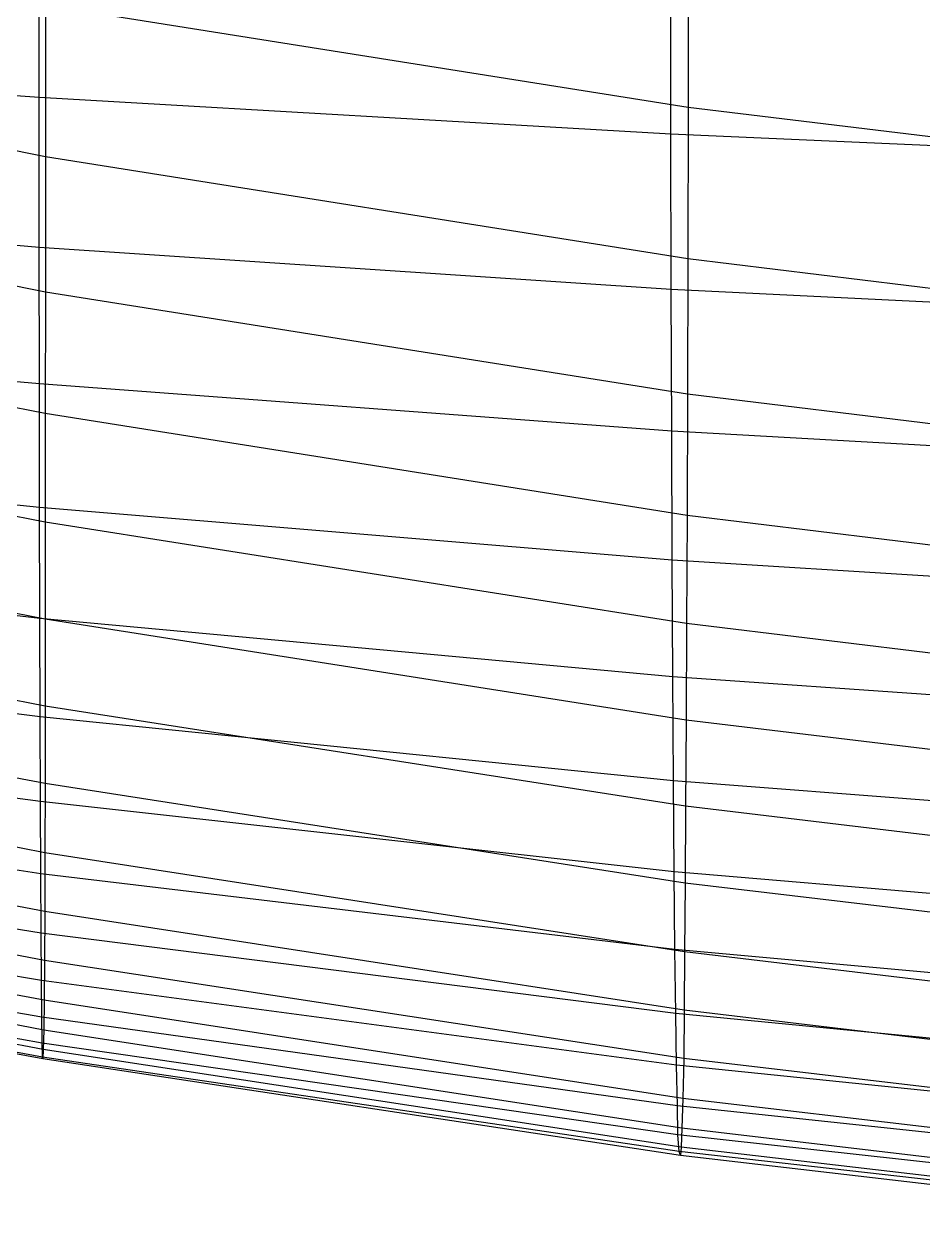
# Model space of a CAD drawing. Extents: x -429 to 429, y -1 to 209.
# Drawn here: x 2.029 to 4.984, y -0.949 to 3.015 of the extents above; entities that cross this region are included whole.
import ezdxf

# ---------------------------------------------------------------- set-up
doc = ezdxf.new("R2010")
doc.units = 0

msp = doc.modelspace()

# ---------------------------------------------------------------- linework, layer by layer
at = {"layer": 'default', "color": 5, "linetype": 'CONTINUOUS'}
for p, q in [((2.079, 2.774, 4.783), (2.079, 3.312, 5.155)), ((4.213, 3.297, -8.14), (4.213, 2.741, -7.51)), ((4.156, 2.653, 5.006), (4.155, 3.205, 5.369)), ((4.213, 2.741, -7.51), (2.099, 3.076, -7.238)), ((2.099, 3.076, -7.238), (2.099, 2.579, -6.651)), ((2.099, 2.579, -6.651), (0.008, 2.991, -6.335)), ((2.079, 2.774, 4.783), (0.008, 2.925, 4.522)), ((4.156, 2.653, 5.006), (2.079, 2.774, 4.783)), ((2.079, 2.281, 4.411), (2.079, 2.774, 4.783)), ((4.213, 2.741, -7.51), (4.211, 2.243, -6.902)), ((6.345, 2.483, -7.711), (4.213, 2.741, -7.51)), ((6.238, 2.562, 5.189), (4.156, 2.653, 5.006)), ((4.157, 2.143, 4.637), (4.156, 2.653, 5.006)), ((4.211, 2.243, -6.902), (2.099, 2.579, -6.651)), ((2.099, 2.579, -6.651), (2.099, 2.134, -6.085)), ((2.099, 2.134, -6.085), (0.008, 2.546, -5.794)), ((2.079, 2.281, 4.411), (0.008, 2.452, 4.146)), ((4.157, 2.143, 4.637), (2.079, 2.281, 4.411)), ((2.08, 1.832, 4.033), (2.079, 2.281, 4.411)), ((4.211, 2.243, -6.902), (4.21, 1.798, -6.315)), ((6.342, 1.984, -7.086), (4.211, 2.243, -6.902)), ((2.098, 1.735, -5.54), (0.008, 2.147, -5.273)), ((6.241, 2.039, 4.824), (4.157, 2.143, 4.637)), ((4.159, 1.677, 4.259), (4.157, 2.143, 4.637)), ((2.099, 2.134, -6.085), (2.098, 1.735, -5.54)), ((4.21, 1.798, -6.315), (2.099, 2.134, -6.085)), ((2.08, 1.832, 4.033), (0.008, 2.024, 3.767)), ((4.159, 1.677, 4.259), (2.08, 1.832, 4.033)), ((2.08, 1.426, 3.649), (2.08, 1.832, 4.033)), ((2.098, 1.378, -5.013), (0.008, 1.788, -4.77)), ((4.21, 1.798, -6.315), (4.209, 1.4, -5.75)), ((6.338, 1.539, -6.483), (4.21, 1.798, -6.315)), ((4.209, 1.4, -5.75), (2.098, 1.735, -5.54)), ((2.098, 1.735, -5.54), (2.098, 1.378, -5.013)), ((6.244, 1.559, 4.445), (4.159, 1.677, 4.259)), ((4.16, 1.253, 3.872), (4.159, 1.677, 4.259)), ((2.08, 1.426, 3.649), (0.008, 1.64, 3.386)), ((2.098, 1.059, -4.506), (0.008, 1.466, -4.284)), ((4.16, 1.253, 3.872), (2.08, 1.426, 3.649)), ((2.081, 1.061, 3.257), (2.08, 1.426, 3.649)), ((4.209, 1.4, -5.75), (4.207, 1.044, -5.205)), ((6.335, 1.141, -5.903), (4.209, 1.4, -5.75)), ((4.207, 1.044, -5.205), (2.098, 1.378, -5.013)), ((2.098, 1.378, -5.013), (2.098, 1.059, -4.506)), ((2.081, 1.061, 3.257), (0.008, 1.298, 3.003)), ((6.247, 1.121, 4.056), (4.16, 1.253, 3.872)), ((4.162, 0.869, 3.474), (4.16, 1.253, 3.872)), ((2.098, 0.773, -4.015), (0.008, 1.178, -3.815)), ((4.162, 0.869, 3.474), (2.081, 1.061, 3.257)), ((2.082, 0.738, 2.856), (2.081, 1.061, 3.257)), ((4.206, 0.727, -4.679), (2.098, 1.059, -4.506)), ((2.098, 1.059, -4.506), (2.098, 0.773, -4.015)), ((4.207, 1.044, -5.205), (4.206, 0.727, -4.679)), ((6.331, 0.787, -5.343), (4.207, 1.044, -5.205)), ((2.082, 0.738, 2.856), (0.008, 0.999, 2.614)), ((2.098, 0.518, -3.539), (0.008, 0.92, -3.361)), ((6.251, 0.723, 3.653), (4.162, 0.869, 3.474)), ((4.164, 0.527, 3.062), (4.162, 0.869, 3.474)), ((4.204, 0.444, -4.171), (2.098, 0.773, -4.015)), ((2.098, 0.773, -4.015), (2.098, 0.518, -3.539)), ((2.083, 0.459, 2.446), (0.008, 0.743, 2.222)), ((4.164, 0.527, 3.062), (2.082, 0.738, 2.856)), ((2.083, 0.459, 2.446), (2.082, 0.738, 2.856)), ((4.206, 0.727, -4.679), (4.204, 0.444, -4.171)), ((6.328, 0.471, -4.803), (4.206, 0.727, -4.679)), ((2.097, 0.291, -3.075), (0.008, 0.692, -2.921)), ((2.084, 0.222, 2.03), (0.008, 0.529, 1.826)), ((2.098, 0.518, -3.539), (2.097, 0.291, -3.075)), ((4.203, 0.191, -3.677), (2.098, 0.518, -3.539)), ((6.255, 0.365, 3.233), (4.164, 0.527, 3.062)), ((4.167, 0.228, 2.638), (4.164, 0.527, 3.062)), ((2.097, 0.098, -2.619), (0.008, 0.497, -2.492)), ((4.167, 0.228, 2.638), (2.083, 0.459, 2.446)), ((2.084, 0.222, 2.03), (2.083, 0.459, 2.446)), ((4.204, 0.444, -4.171), (4.203, 0.191, -3.677)), ((6.324, 0.19, -4.281), (4.204, 0.444, -4.171)), ((2.085, 0.027, 1.612), (0.008, 0.354, 1.43)), ((2.096, -0.063, -2.172), (0.008, 0.334, -2.073)), ((4.201, -0.035, -3.193), (2.097, 0.291, -3.075)), ((2.097, 0.291, -3.075), (2.097, 0.098, -2.619)), ((2.086, -0.129, 1.194), (0.008, 0.215, 1.036)), ((2.095, -0.194, -1.731), (0.008, 0.202, -1.662)), ((4.169, -0.027, 2.206), (2.084, 0.222, 2.03)), ((2.085, 0.027, 1.612), (2.084, 0.222, 2.03)), ((6.259, 0.051, 2.799), (4.167, 0.228, 2.638)), ((4.169, -0.027, 2.206), (4.167, 0.228, 2.638)), ((4.203, 0.191, -3.677), (4.201, -0.035, -3.193)), ((6.321, -0.061, -3.773), (4.203, 0.191, -3.677)), ((2.087, -0.25, 0.779), (0.008, 0.109, 0.646)), ((2.094, -0.292, -1.299), (0.008, 0.104, -1.261)), ((2.097, 0.098, -2.619), (2.096, -0.063, -2.172)), ((4.199, -0.227, -2.715), (2.097, 0.098, -2.619)), ((2.092, -0.356, -0.876), (0.008, 0.039, -0.87)), ((2.088, -0.335, 0.375), (0.008, 0.036, 0.264)), ((2.091, -0.387, -0.459), (0.008, 0.004, -0.488)), ((2.09, -0.381, 0.063), (0.008, 0)), ((4.172, -0.238, 1.769), (2.085, 0.027, 1.612)), ((2.086, -0.129, 1.194), (2.085, 0.027, 1.612)), ((6.263, -0.217, 2.353), (4.169, -0.027, 2.206)), ((4.172, -0.238, 1.769), (4.169, -0.027, 2.206)), ((4.201, -0.035, -3.193), (4.199, -0.227, -2.715)), ((6.317, -0.287, -3.274), (4.201, -0.035, -3.193)), ((2.096, -0.063, -2.172), (2.095, -0.194, -1.731)), ((4.198, -0.386, -2.244), (2.096, -0.063, -2.172)), ((4.174, -0.408, 1.332), (2.086, -0.129, 1.194)), ((2.087, -0.25, 0.779), (2.086, -0.129, 1.194)), ((2.095, -0.194, -1.731), (2.094, -0.292, -1.299)), ((4.195, -0.517, -1.779), (2.095, -0.194, -1.731)), ((4.199, -0.227, -2.715), (4.198, -0.386, -2.244)), ((6.314, -0.477, -2.779), (4.199, -0.227, -2.715)), ((4.177, -0.541, 0.897), (2.087, -0.25, 0.779)), ((2.088, -0.335, 0.375), (2.087, -0.25, 0.779)), ((6.268, -0.441, 1.902), (4.172, -0.238, 1.769)), ((4.174, -0.408, 1.332), (4.172, -0.238, 1.769)), ((2.094, -0.292, -1.299), (2.092, -0.356, -0.876)), ((4.192, -0.615, -1.321), (2.094, -0.292, -1.299)), ((4.179, -0.637, 0.476), (2.088, -0.335, 0.375)), ((2.09, -0.381, 0.063), (2.088, -0.335, 0.375)), ((2.092, -0.356, -0.876), (2.091, -0.387, -0.459)), ((4.189, -0.677, -0.873), (2.092, -0.356, -0.876)), ((4.183, -0.691, 0.124), (2.09, -0.381, 0.063)), ((2.091, -0.387, -0.459), (2.09, -0.381, 0.063)), ((4.187, -0.704, -0.427), (2.091, -0.387, -0.459)), ((4.198, -0.386, -2.244), (4.195, -0.517, -1.779)), ((6.31, -0.635, -2.29), (4.198, -0.386, -2.244)), ((6.272, -0.622, 1.45), (4.174, -0.408, 1.332)), ((4.177, -0.541, 0.897), (4.174, -0.408, 1.332)), ((6.277, -0.765, 0.999), (4.177, -0.541, 0.897)), ((4.179, -0.637, 0.476), (4.177, -0.541, 0.897)), ((4.195, -0.517, -1.779), (4.192, -0.615, -1.321)), ((6.306, -0.765, -1.806), (4.195, -0.517, -1.779)), ((4.192, -0.615, -1.321), (4.189, -0.677, -0.873)), ((6.301, -0.864, -1.328), (4.192, -0.615, -1.321)), ((6.28, -0.869, 0.564), (4.179, -0.637, 0.476)), ((4.183, -0.691, 0.124), (4.179, -0.637, 0.476)), ((6.287, -0.93, 0.182), (4.183, -0.691, 0.124)), ((4.187, -0.704, -0.427), (4.183, -0.691, 0.124)), ((4.189, -0.677, -0.873), (4.187, -0.704, -0.427)), ((6.292, -0.949, -0.392), (4.187, -0.704, -0.427)), ((6.296, -0.924, -0.859), (4.189, -0.677, -0.873))]:
    msp.add_line(p, q, dxfattribs=at)

doc.saveas('drawing.dxf')
